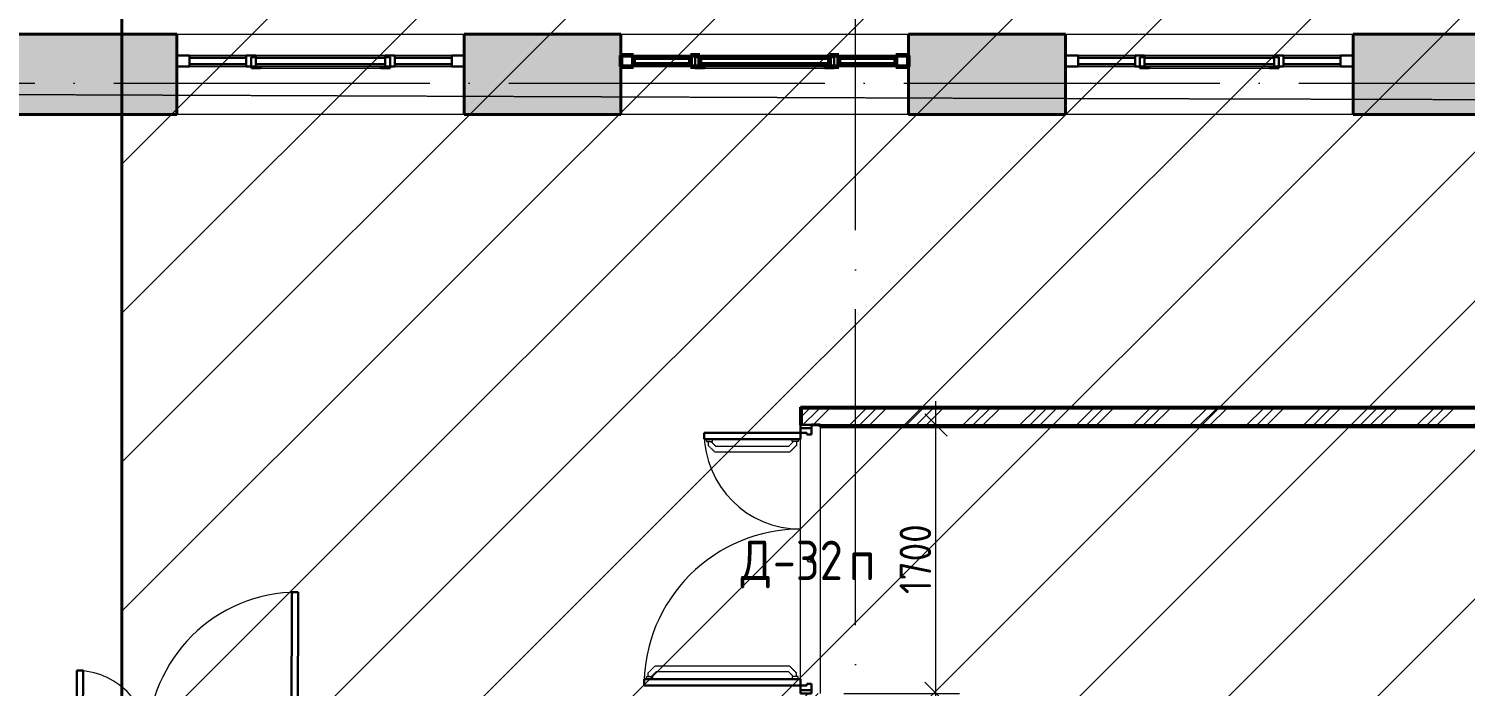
# Model space of a CAD drawing. Header units: millimetres. Extents: x 3050 to 430575, y -569542 to 36130.
# Drawn here: x 292796 to 301888, y -421184 to -417021 of the extents above; entities that cross this region are included whole.
import ezdxf

# ---------------------------------------------------------------- set-up
doc = ezdxf.new("R2010")
doc.units = ezdxf.units.MM
doc.linetypes.add('ADSK_Линия сетки', pattern=[25, 20, -2.5, 0, -2.5])
doc.linetypes.add('ADSK_Сверху', pattern=[4.5, 3, -1.5])
for name, color, linetype, lineweight in [('_ Окна', 7, 'Continuous', 30), ('Витраж', 7, 'Continuous', 18), ('Двери', 7, 'Continuous', 18), ('Марки дверей', 7, 'Continuous', 20), ('Окна', 7, 'Continuous', 18), ('Оси', 7, 'Continuous', 9), ('Панели витража', 7, 'Continuous', 18), ('Перекрытие', 7, 'Continuous', 18), ('Размеры', 7, 'Continuous', 9), ('Стены внутренние', 7, 'Continuous', 18), ('Стены наружные', 7, 'Continuous', 18), ('Стены штриховка', 7, 'Continuous', 18)]:
    doc.layers.add(name, color=color, linetype=linetype, lineweight=lineweight)
doc.styles.add('GOST Common', font='GOST_Common.ttf', dxfattribs={"width": 0.9, "height": 200})
doc.styles.add('GOST Common_2', font='GOST_Common.ttf', dxfattribs={"width": 0.9, "height": 250})
doc.dimstyles.new('ADSK_Основной_2_мм_Округление_до_1_мм', dxfattribs={"dimscale": 304.8, "dimtxt": 201.142999, "dimasz": 0.463911, "dimexe": 0.492126, "dimexo": 0.492126, "dimgap": 0.098425, "dimtad": 1, "dimdec": 0, "dimdsep": 46, "dimtxsty": 'GOST Common', "dimblk1": 'OBLIQUE', "dimblk2": 'OBLIQUE', "dimsah": 1, "dimcen": 0.09, "dimdle": 0.492126, "dimazin": 2, "dimtfac": 1, "dimtdec": 4, "dimtix": 1, "dimtmove": 0, "dimatfit": 3, "dimfxl": 1, "dimtvp": 1, "dimtolj": 1, "dimtzin": 0, "dimlwd": 20, "dimlwe": 20, "dimarcsym": 2})
pattern_1 = [(45, (279419.6, -430621.92), (-179.6051, 179.6051), []), (45, (279483.1, -430621.92), (0, 359.2102), []), (45, (279356.1, -430621.92), (0, 359.2102), [])]

# ---------------------------------------------------------------- blocks, each defined once
blk = doc.blocks.new('Прямоугольный импост - 70х20_60мм-1225109-04 План 4-го этажа маркировочный')
at = {"layer": 'Витраж', "color": 253, "linetype": 'ADSK_Сверху', "true_color": 0xaaaaaa}
for p, q in [((39704.5, 2434.5), (39704.5, 2364.5)), ((39784.5, 2434.5), (39704.5, 2434.5)), ((39784.5, 2364.5), (39704.5, 2364.5)), ((40174.5, 2434.5), (40144.5, 2434.5)), ((40174.5, 2364.5), (40144.5, 2364.5))]:
    blk.add_line(p, q, dxfattribs=at)
blk = doc.blocks.new('Прямоугольный импост - 70х20_60мм-1236811-04 План 4-го этажа маркировочный')
at = {"layer": 'Витраж', "color": 253, "linetype": 'ADSK_Сверху', "true_color": 0xaaaaaa}
for p, q in [((-80, 35), (0, 35)), ((0, 35), (0, -35)), ((0, -35), (-80, -35))]:
    blk.add_line(p, q, dxfattribs=at)
blk = doc.blocks.new('Прямоугольный импост - 70х20_60мм-1236812-04 План 4-го этажа маркировочный')
at = {"layer": 'Витраж', "color": 253, "linetype": 'ADSK_Сверху', "true_color": 0xaaaaaa}
for p, q in [((0, 35), (-80, 35)), ((0, -35), (0, 35)), ((-80, -35), (0, -35))]:
    blk.add_line(p, q, dxfattribs=at)
blk = doc.blocks.new('Прямоугольный импост - 70х20_60мм-1225111-04 План 4-го этажа маркировочный')
at = {"layer": 'Витраж', "color": 253, "linetype": 'ADSK_Сверху', "true_color": 0xaaaaaa}
for p, q in [((40204.5, 2434.5), (40174.5, 2434.5)), ((40204.5, 2364.5), (40174.5, 2364.5)), ((41054.5, 2434.5), (41024.5, 2434.5)), ((41054.5, 2364.5), (41024.5, 2364.5))]:
    blk.add_line(p, q, dxfattribs=at)
blk = doc.blocks.new('Витраж-тент со смещением вовне - 60мм 30 сдвиг-1466982-04 План 4-го этажа маркировочный')
at = {"layer": '_ Окна', "color": 253, "linetype": 'ADSK_Сверху', "true_color": 0xaaaaaa}
for p, q in [((-440, 25), (-440, -45)), ((-440, 25), (-410, 25)), ((-440, -45), (-440, 25)), ((440, 25), (410, 25)), ((440, -45), (440, 25)), ((440, -45), (440, 25)), ((-380, -45), (-440, -45)), ((-380, -35), (-380, -45)), ((380, -35), (380, -45)), ((380, -45), (440, -45))]:
    blk.add_line(p, q, dxfattribs=at)
at = {"layer": 'Окна', "color": 253, "linetype": 'ADSK_Сверху', "true_color": 0xaaaaaa}
blk.add_line((-380, -45), (380, -45), dxfattribs=at)
blk = doc.blocks.new('Прямоугольный импост - 70х20_60мм-1225113-04 План 4-го этажа маркировочный')
at = {"layer": 'Витраж', "color": 253, "linetype": 'ADSK_Сверху', "true_color": 0xaaaaaa}
for p, q in [((41084.5, 2434.5), (41054.5, 2434.5)), ((41084.5, 2364.5), (41054.5, 2364.5)), ((41524.5, 2434.5), (41444.5, 2434.5)), ((41524.5, 2364.5), (41444.5, 2364.5)), ((41524.5, 2364.5), (41524.5, 2434.5))]:
    blk.add_line(p, q, dxfattribs=at)
blk = doc.blocks.new('Прямоугольный импост - 70х60мм-1236807-04 План 4-го этажа маркировочный')
at = {"layer": 'Витраж', "color": 253, "linetype": 'ADSK_Сверху', "true_color": 0xaaaaaa}
for p, q in [((-30, 35), (30, 35)), ((30, -35), (-30, -35))]:
    blk.add_line(p, q, dxfattribs=at)
blk = doc.blocks.new('Прямоугольный импост - 70х60мм-1225009-04 План 4-го этажа маркировочный')
at = {"layer": 'Витраж', "color": 253, "linetype": 'ADSK_Сверху', "true_color": 0xaaaaaa}
for p, q in [((41084.5, 2434.5), (41084.5, 2364.5)), ((41444.5, 2434.5), (41084.5, 2434.5)), ((41444.5, 2364.5), (41084.5, 2364.5)), ((41444.5, 2364.5), (41444.5, 2434.5))]:
    blk.add_line(p, q, dxfattribs=at)
blk = doc.blocks.new('Прямоугольный импост - 70х60мм-1242018-04 План 4-го этажа маркировочный')
at = {"layer": 'Витраж', "color": 253, "linetype": 'ADSK_Сверху', "true_color": 0xaaaaaa}
for p, q in [((40204.5, 2434.5), (40204.5, 2364.5)), ((41024.5, 2434.5), (40204.5, 2434.5)), ((41024.5, 2364.5), (40204.5, 2364.5)), ((41024.5, 2364.5), (41024.5, 2434.5))]:
    blk.add_line(p, q, dxfattribs=at)
blk = doc.blocks.new('Системная панель - _AR_Стекло_40мм_привязка по центру-V104-04 План 4-го этажа маркировочный')
at = {"layer": 'Панели витража', "lineweight": 30}
for p, q in [((180, 20), (-180, 20)), ((-180, 20), (-180, -20)), ((180, -20), (180, 20)), ((-180, -20), (180, -20))]:
    blk.add_line(p, q, dxfattribs=at)
blk = doc.blocks.new('Прямоугольный импост - 70х40_60мм-V69-04 План 4-го этажа маркировочный')
at = {"layer": 'Витраж'}
for p, q in [((-6143.8, 26502.2), (-6143.8, 26142.2)), ((-6073.8, 26502.2), (-6073.8, 26142.2))]:
    blk.add_line(p, q, dxfattribs=at)
blk = doc.blocks.new('Прямоугольный импост - 70х20_60мм-V105-04 План 4-го этажа маркировочный')
at = {"layer": 'Витраж', "lineweight": 30}
for p, q in [((-80, 35), (0, 35)), ((-80, -35), (-80, 35)), ((0, 35), (0, -35)), ((0, -35), (-80, -35))]:
    blk.add_line(p, q, dxfattribs=at)
blk = doc.blocks.new('Прямоугольный импост - 70х20_60мм-V106-04 План 4-го этажа маркировочный')
at = {"layer": 'Витраж', "lineweight": 30}
for p, q in [((0, 35), (-80, 35)), ((-80, 35), (-80, -35)), ((0, -35), (0, 35)), ((-80, -35), (0, -35))]:
    blk.add_line(p, q, dxfattribs=at)
blk = doc.blocks.new('Прямоугольный импост - 70х40_60мм-V81-04 План 4-го этажа маркировочный')
at = {"layer": 'Витраж'}
for p, q in [((3738.5, 34174.3), (3738.5, 34534.3)), ((3808.5, 34174.3), (3808.5, 34534.3))]:
    blk.add_line(p, q, dxfattribs=at)
blk = doc.blocks.new('Системная панель - _AR_Стекло_40мм_привязка по центру-V109-04 План 4-го этажа маркировочный')
at = {"layer": 'Панели витража', "lineweight": 30}
for p, q in [((410, 20), (-410, 20)), ((-410, 20), (-410, -20)), ((410, -20), (410, 20)), ((-410, -20), (410, -20))]:
    blk.add_line(p, q, dxfattribs=at)
blk = doc.blocks.new('Прямоугольный импост - 70х40_60мм-V110-04 План 4-го этажа маркировочный')
at = {"layer": 'Витраж'}
for p, q in [((15633.3, 13431.6), (14813.3, 13431.6)), ((15633.3, 13361.6), (14813.3, 13361.6))]:
    blk.add_line(p, q, dxfattribs=at)
blk = doc.blocks.new('Прямоугольный импост - 70х60мм-V108-04 План 4-го этажа маркировочный')
at = {"layer": 'Витраж', "lineweight": 30}
for p, q in [((-30, 35), (30, 35)), ((-30, -35), (-30, 35)), ((30, 35), (30, -35)), ((30, -35), (-30, -35))]:
    blk.add_line(p, q, dxfattribs=at)
blk = doc.blocks.new('Системная панель - _AR_Стекло_40мм_привязка по центру-V111-04 План 4-го этажа маркировочный')
at = {"layer": 'Панели витража', "color": 1, "lineweight": 60, "true_color": 0xff0000}
for p, q in [((180, 20), (-180, 20)), ((-180, 20), (-180, -20)), ((180, -20), (180, 20)), ((-180, -20), (180, -20))]:
    blk.add_line(p, q, dxfattribs=at)
blk = doc.blocks.new('Прямоугольный импост - 70х20_60мм-V112-04 План 4-го этажа маркировочный')
at = {"layer": 'Витраж', "color": 1, "lineweight": 60, "true_color": 0xff0000}
for p, q in [((-80, 35), (0, 35)), ((-80, -35), (-80, 35)), ((0, 35), (0, -35)), ((0, -35), (-80, -35))]:
    blk.add_line(p, q, dxfattribs=at)
blk = doc.blocks.new('Прямоугольный импост - 70х20_60мм-V113-04 План 4-го этажа маркировочный')
at = {"layer": 'Витраж', "color": 1, "lineweight": 60, "true_color": 0xff0000}
for p, q in [((0, 35), (-80, 35)), ((-80, 35), (-80, -35)), ((0, -35), (0, 35)), ((-80, -35), (0, -35))]:
    blk.add_line(p, q, dxfattribs=at)
blk = doc.blocks.new('Системная панель - _AR_Стекло_40мм_привязка по центру-V114-04 План 4-го этажа маркировочный')
at = {"layer": 'Панели витража', "color": 1, "lineweight": 60, "true_color": 0xff0000}
for p, q in [((410, 20), (-410, 20)), ((-410, 20), (-410, -20)), ((410, -20), (410, 20)), ((-410, -20), (410, -20))]:
    blk.add_line(p, q, dxfattribs=at)
blk = doc.blocks.new('Прямоугольный импост - 70х60мм-V115-04 План 4-го этажа маркировочный')
at = {"layer": 'Витраж', "color": 1, "lineweight": 60, "true_color": 0xff0000}
for p, q in [((-30, 35), (30, 35)), ((-30, -35), (-30, 35)), ((30, 35), (30, -35)), ((30, -35), (-30, -35))]:
    blk.add_line(p, q, dxfattribs=at)
blk = doc.blocks.new('AC_Дверь_Двупольная - Д-28л 1500х2200h-2309813-04 План 4-го этажа маркировочный')
at = {"layer": 'Двери', "lineweight": 30}
for p, q in [((700, 1140), (660, 1140)), ((660, 1140), (660, 190)), ((700, 190), (700, 1140)), ((-700, 640), (-660, 640)), ((-700, 190), (-700, 640)), ((-660, 640), (-660, 190)), ((-750, 190), (-730, 190)), ((-750, 120), (-750, 190)), ((-730, 190), (-700, 190)), ((-730, 120), (-730, 190)), ((-730, 190), (-730, 120)), ((-660, 190), (-700, 190)), ((-700, 190), (-700, 150)), ((660, 190), (700, 190)), ((730, 190), (700, 190)), ((700, 190), (700, 150)), ((730, 120), (730, 190)), ((750, 190), (730, 190)), ((730, 190), (730, 120)), ((750, 120), (750, 190)), ((-730, 120), (-750, 120)), ((-690, 120), (-730, 120)), ((-700, 150), (-690, 150)), ((-690, 150), (-690, 120)), ((700, 150), (690, 150)), ((690, 150), (690, 120)), ((690, 120), (730, 120)), ((730, 120), (750, 120))]:
    blk.add_line(p, q, dxfattribs=at)
at = {"layer": 'Двери'}
for centre, radius, start, end in [((700, 190), 950, 90, 180), ((-700, 190), 450, 360, 90)]:
    blk.add_arc(centre, radius, start, end, dxfattribs=at)
blk = doc.blocks.new('AC_Дверь_Двупольная - Д-32п 1700х2200h-2309859-04 План 4-го этажа маркировочный')
at = {"layer": 'Двери', "lineweight": 30}
for p, q in [((-800, 1052), (-760, 1052)), ((-800, 62), (-800, 1052)), ((-760, 1052), (-760, 62)), ((800, 672), (760, 672)), ((760, 672), (760, 62)), ((800, 62), (800, 672)), ((-850, 62), (-830, 62)), ((-850, -8), (-850, 62)), ((-830, 62), (-800, 62)), ((-830, -8), (-830, 62)), ((-830, 62), (-830, -8)), ((-760, 62), (-800, 62)), ((-800, 62), (-800, 22)), ((-800, 22), (-790, 22)), ((-790, 22), (-790, -8)), ((760, 62), (800, 62)), ((800, 22), (790, 22)), ((790, 22), (790, -8)), ((830, 62), (800, 62)), ((800, 62), (800, 22)), ((830, -8), (830, 62)), ((850, 62), (830, 62)), ((830, 62), (830, -8)), ((850, -8), (850, 62)), ((-830, -8), (-850, -8)), ((-790, -8), (-830, -8)), ((790, -8), (830, -8)), ((830, -8), (850, -8))]:
    blk.add_line(p, q, dxfattribs=at)
at = {"layer": 'Двери', "linetype": 'ADSK_Сверху', "lineweight": 9}
for p, q in [((-760, 1037), (-744, 1037)), ((-744, 1037), (-744, 998.5)), ((-744, 1017.7), (-744, 1026.4)), ((-744, 1026.4), (-720.3, 1026.4)), ((-744, 1007.7), (-713.9, 977.6)), ((-720.3, 1026.4), (-677.5, 983.6)), ((-744, 998.5), (-760, 998.5)), ((-713.9, 136.4), (-713.9, 977.6)), ((-677.5, 130.3), (-677.5, 983.6)), ((720.3, 646.4), (677.5, 603.6)), ((744, 646.4), (720.3, 646.4)), ((760, 657), (744, 657)), ((744, 657), (744, 618.5)), ((744, 637.7), (744, 646.4)), ((677.5, 130.3), (677.5, 603.6)), ((744, 627.7), (713.9, 597.6)), ((713.9, 136.4), (713.9, 597.6)), ((744, 618.5), (760, 618.5)), ((-744, 115.5), (-760, 115.5)), ((-744, 106.3), (-713.9, 136.4)), ((-744, 77), (-744, 115.5)), ((-720.3, 87.5), (-677.5, 130.3)), ((720.3, 87.5), (677.5, 130.3)), ((744, 106.3), (713.9, 136.4)), ((744, 77), (744, 115.5)), ((744, 115.5), (760, 115.5)), ((-760, 77), (-744, 77)), ((-744, 87.5), (-720.3, 87.5)), ((744, 87.5), (720.3, 87.5)), ((760, 77), (744, 77))]:
    blk.add_line(p, q, dxfattribs=at)
at = {"layer": 'Двери'}
for centre, radius, start, end in [((-800, 62), 990, 360, 90), ((800, 62), 610, 90, 180)]:
    blk.add_arc(centre, radius, start, end, dxfattribs=at)
blk = doc.blocks.new('ADSK_Марка_Дверь - Типоразмер_ADSK_Марка-58376-04 План 4-го этажа маркировочный')
at = {"layer": 'Марки дверей', "lineweight": 9}
blk.add_circle((0, 0), 0.2, dxfattribs=at)
blk = doc.blocks.new('_Oblique')
at = {"color": 0, "linetype": 'ByBlock', "lineweight": -2}
blk.add_line((-0.5, -0.5), (0.5, 0.5), dxfattribs=at)
blk = doc.blocks.new('*D9943')
at = {"layer": 'Defpoints', "color": 0, "lineweight": 40, "transparency": 16777216}
for p in [(297804.5, -419529.4), (298537.7, -419529.4), (297804.5, -421229.4)]:
    blk.add_point(p, dxfattribs=at)
at = {"layer": 'Размеры', "color": 0, "lineweight": 20, "transparency": 16777216}
for p, q in [((298537.7, -421379.4), (298537.7, -419379.4)), ((297954.5, -419529.4), (298687.7, -419529.4)), ((297954.5, -421229.4), (298687.7, -421229.4))]:
    blk.add_line(p, q, dxfattribs=at)
at = {"layer": 'Размеры', "color": 0, "lineweight": 20, "transparency": 16777216, "xscale": 141.4, "yscale": 141.4, "zscale": 141.4}
for p, rotation in [((298537.7, -419529.4), 90), ((298537.7, -421229.4), 270)]:
    blk.add_blockref('_Oblique', p, dxfattribs=dict(at, rotation=rotation))
at = {"layer": 'Размеры', "color": 0, "lineweight": 20, "transparency": 16777216, "insert": (298407.7, -420379.4), "char_height": 200, "width": 560.473, "attachment_point": 5, "rotation": 90, "style": 'GOST Common'}
blk.add_mtext('\\A1;1700', dxfattribs=at)

msp = doc.modelspace()

# ---------------------------------------------------------------- hatches: boundary and pattern name
at = {"lineweight": 13, "true_color": 0x636466}
h = msp.add_hatch(dxfattribs=at)
h.set_pattern_fill('ANSI31', color=251, scale=210)
h.set_pattern_definition([(45, (-1812091.45, -109463.3), (-471.46345, 471.46345), [])])
h.paths.add_polyline_path([(336184.02, -379783.78), (293385.25, -379662.32), (293385.25, -437206.01), (336184.02, -437327.46)])
at = {"layer": 'Стены внутренние', "lineweight": 9}
h = msp.add_hatch(dxfattribs=at)
h.set_pattern_fill('FP_1', color=256, style=0, pattern_type=2)
h.set_pattern_definition(pattern_1)
h.paths.add_polyline_path([(297692.52, -421656.89), (297792.52, -421656.89), (297792.52, -421229.38), (297692.52, -421229.38), (297692.52, -421556.89)])
h.paths.add_polyline_path([(297692.52, -419529.38), (297792.52, -419529.38), (297792.52, -419429.38), (297692.52, -419429.38)])
h = msp.add_hatch(dxfattribs=at)
h.set_pattern_fill('FP_1', color=256, style=0, pattern_type=2)
h.set_pattern_definition(pattern_1)
h.paths.add_polyline_path([(311621.14, -419529.38), (311621.14, -419429.38), (297792.52, -419429.38), (297792.52, -419529.38), (311609.14, -419529.38)])
at = {"layer": 'Стены наружные', "true_color": 0xc0c0c0}
h = msp.add_hatch(color=9, dxfattribs=at)
h.paths.add_polyline_path([(304977.47, -417565.29), (304977.47, -417055.29), (303971.97, -417055.29), (303971.97, -417565.29), (304710.13, -417565.29)])
h.paths.add_polyline_path([(290276.92, -417565.29), (293732.93, -417565.29), (293732.93, -417055.29), (290276.92, -417055.29), (290276.92, -417564.81)])
h.paths.add_polyline_path([(299358.27, -417565.29), (299358.27, -417055.29), (298363.98, -417055.29), (298363.98, -417565.29), (299078.43, -417565.29)])
h.paths.add_polyline_path([(318671.51, -417565.29), (318671.51, -417055.29), (315211.35, -417055.29), (315211.35, -417565.29), (318524.51, -417565.29)])
h.paths.add_polyline_path([(306797.47, -417565.29), (307779.41, -417565.29), (307779.41, -417055.29), (306797.47, -417055.29), (306797.47, -417522.62)])
h.paths.add_polyline_path([(295552.93, -417565.29), (296543.98, -417565.29), (296543.98, -417055.29), (295552.93, -417055.29), (295552.93, -417468.41)])
h.paths.add_polyline_path([(313391.35, -417565.29), (313391.35, -417055.29), (312386.4, -417055.29), (312386.4, -417565.29), (313157.67, -417565.29)])
h.paths.add_polyline_path([(302151.97, -417565.29), (302151.97, -417055.29), (301178.27, -417055.29), (301178.27, -417565.29), (301894.28, -417565.29)])
h.paths.add_polyline_path([(309599.41, -417565.29), (310566.4, -417565.29), (310566.4, -417055.29), (309599.41, -417055.29), (309599.41, -417537.8)])

# ---------------------------------------------------------------- linework, layer by layer
at = {"color": 3, "lineweight": 40}
msp.add_lwpolyline([(266961.99, -379662.32), (293385.25, -379662.32), (293385.25, -437206.01), (266961.99, -437206.01)], close=True, dxfattribs=at)
at = {"color": 251, "lineweight": 30, "true_color": 0x636466}
msp.add_lwpolyline([(293385.25, -379662.32), (336184.02, -379783.78), (336184.02, -437327.46), (293385.25, -437206.01)], close=True, dxfattribs=at)
at = {"layer": 'Оси', "linetype": 'ADSK_Линия сетки', "ltscale": 100}
for p, q in [((298029.52, -435797.51), (298029.52, -386087.13)), ((268333.38, -417365.13), (336561.32, -417365.13))]:
    msp.add_line(p, q, dxfattribs=at)
at = {"layer": 'Перекрытие', "color": 9, "linetype": 'ADSK_Сверху', "true_color": 0xaad4d4}
for p, q in [((290536.18, -417429.03), (298762.75, -417460.29)), ((298762.59, -417460.29), (318134.89, -417513.31))]:
    msp.add_line(p, q, dxfattribs=at)
at = {"layer": 'Стены внутренние', "lineweight": 40}
for p, q in [((297680.52, -419417.38), (297680.52, -419529.38)), ((311733.14, -419417.38), (297680.52, -419417.38)), ((297750.52, -419529.38), (297804.52, -419529.38)), ((297804.52, -419529.38), (297804.52, -419541.38)), ((297804.52, -419541.38), (311609.14, -419541.38))]:
    msp.add_line(p, q, dxfattribs=at)
at = {"layer": 'Стены внутренние'}
for p, q in [((297804.52, -419541.38), (297804.52, -421229.38)), ((297680.52, -421139.38), (297680.52, -419619.38))]:
    msp.add_line(p, q, dxfattribs=at)
at = {"layer": 'Стены наружные', "lineweight": 40}
for p, q in [((293732.93, -417055.29), (290786.92, -417055.29)), ((293732.93, -417565.29), (293732.93, -417055.29)), ((296543.98, -417055.29), (295552.93, -417055.29)), ((295552.93, -417055.29), (295552.93, -417565.29)), ((296543.98, -417565.29), (296543.98, -417055.29)), ((299358.27, -417055.29), (298363.98, -417055.29)), ((298363.98, -417055.29), (298363.98, -417565.29)), ((299358.27, -417565.29), (299358.27, -417055.29)), ((302151.97, -417055.29), (301178.27, -417055.29)), ((301178.27, -417055.29), (301178.27, -417565.29)), ((290656.92, -417565.29), (293732.93, -417565.29)), ((295552.93, -417565.29), (296543.98, -417565.29)), ((298363.98, -417565.29), (299358.27, -417565.29)), ((301178.27, -417565.29), (302151.97, -417565.29))]:
    msp.add_line(p, q, dxfattribs=at)
at = {"layer": 'Стены наружные'}
for p, q in [((293732.93, -417055.29), (295552.93, -417055.29)), ((296543.98, -417055.29), (298363.98, -417055.29)), ((299358.27, -417055.29), (301178.27, -417055.29)), ((295552.93, -417565.29), (293732.93, -417565.29)), ((298363.98, -417565.29), (296543.98, -417565.29)), ((301178.27, -417565.29), (299358.27, -417565.29))]:
    msp.add_line(p, q, dxfattribs=at)
at = {"layer": 'Стены штриховка'}
for p, q in [((297682.52, -419529.38), (297682.52, -419417.38)), ((311721.14, -419419.38), (297692.52, -419419.38)), ((297692.52, -419529.38), (297692.52, -419429.38)), ((311721.14, -419429.38), (297692.52, -419429.38)), ((311609.14, -419529.38), (297804.52, -419529.38)), ((311609.14, -419539.38), (297804.52, -419539.38))]:
    msp.add_line(p, q, dxfattribs=at)

# ---------------------------------------------------------------- block references
at = {"layer": '_ Окна', "color": 253, "linetype": 'ADSK_Сверху', "true_color": 0xaaaaaa}
for p in [(294642.93, -417225.29), (297453.98, -417225.29), (300268.27, -417225.29)]:
    msp.add_blockref('Витраж-тент со смещением вовне - 60мм 30 сдвиг-1466982-04 План 4-го этажа маркировочный', p, dxfattribs=at)
at = {"layer": 'Витраж', "color": 253, "linetype": 'ADSK_Сверху', "true_color": 0xaaaaaa, "rotation": 180}
for name, p in [('Прямоугольный импост - 70х20_60мм-1236812-04 План 4-го этажа маркировочный', (293732.93, -417225.29)), ('Прямоугольный импост - 70х20_60мм-1225113-04 План 4-го этажа маркировочный', (335257.38, -414825.78)), ('Прямоугольный импост - 70х60мм-1225009-04 План 4-го этажа маркировочный', (335257.38, -414825.78)), ('Прямоугольный импост - 70х20_60мм-1225111-04 План 4-го этажа маркировочный', (335257.38, -414825.78)), ('Прямоугольный импост - 70х60мм-1242018-04 План 4-го этажа маркировочный', (335257.38, -414825.78)), ('Прямоугольный импост - 70х20_60мм-1225109-04 План 4-го этажа маркировочный', (335257.38, -414825.78)), ('Прямоугольный импост - 70х60мм-1225009-04 План 4-го этажа маркировочный', (336557.38, -414825.78)), ('Прямоугольный импост - 70х20_60мм-1236812-04 План 4-го этажа маркировочный', (296543.98, -417225.29)), ('Прямоугольный импост - 70х20_60мм-1225113-04 План 4-го этажа маркировочный', (338068.44, -414825.78)), ('Прямоугольный импост - 70х60мм-1225009-04 План 4-го этажа маркировочный', (338068.44, -414825.78)), ('Прямоугольный импост - 70х20_60мм-1225111-04 План 4-го этажа маркировочный', (338068.44, -414825.78)), ('Прямоугольный импост - 70х60мм-1242018-04 План 4-го этажа маркировочный', (338068.44, -414825.78)), ('Прямоугольный импост - 70х20_60мм-1225109-04 План 4-го этажа маркировочный', (338068.44, -414825.78)), ('Прямоугольный импост - 70х60мм-1225009-04 План 4-го этажа маркировочный', (339368.44, -414825.78)), ('Прямоугольный импост - 70х20_60мм-1236812-04 План 4-го этажа маркировочный', (299358.27, -417225.29)), ('Прямоугольный импост - 70х20_60мм-1225113-04 План 4-го этажа маркировочный', (340882.73, -414825.78)), ('Прямоугольный импост - 70х60мм-1225009-04 План 4-го этажа маркировочный', (340882.73, -414825.78)), ('Прямоугольный импост - 70х20_60мм-1225111-04 План 4-го этажа маркировочный', (340882.73, -414825.78)), ('Прямоугольный импост - 70х60мм-1242018-04 План 4-го этажа маркировочный', (340882.73, -414825.78)), ('Прямоугольный импост - 70х20_60мм-1225109-04 План 4-го этажа маркировочный', (340882.73, -414825.78)), ('Прямоугольный импост - 70х60мм-1225009-04 План 4-го этажа маркировочный', (342182.73, -414825.78))]:
    msp.add_blockref(name, p, dxfattribs=at)
at = {"layer": 'Витраж'}
for name, p, rotation in [('Прямоугольный импост - 70х20_60мм-V106-04 План 4-го этажа маркировочный', (293732.93, -417225.29), 180), ('Прямоугольный импост - 70х40_60мм-V69-04 План 4-го этажа маркировочный', (267670.69, -423334.04), 270.0000000000002), ('Прямоугольный импост - 70х40_60мм-V81-04 План 4-го этажа маркировочный', (329647.25, -420998.79), 90.00000000000065), ('Прямоугольный импост - 70х20_60мм-V113-04 План 4-го этажа маркировочный', (296543.98, -417225.29), 180), ('Прямоугольный импост - 70х40_60мм-V69-04 План 4-го этажа маркировочный', (270481.74, -423334.04), 270.0000000000002), ('Прямоугольный импост - 70х40_60мм-V81-04 План 4-го этажа маркировочный', (332458.3, -420998.79), 90.00000000000065), ('Прямоугольный импост - 70х20_60мм-V106-04 План 4-го этажа маркировочный', (299358.27, -417225.29), 180), ('Прямоугольный импост - 70х40_60мм-V69-04 План 4-го этажа маркировочный', (273296.03, -423334.04), 270.0000000000002), ('Прямоугольный импост - 70х40_60мм-V81-04 План 4-го этажа маркировочный', (335272.59, -420998.79), 90.00000000000065)]:
    msp.add_blockref(name, p, dxfattribs=dict(at, rotation=rotation))
at = {"layer": 'Витраж', "color": 253, "linetype": 'ADSK_Сверху', "true_color": 0xaaaaaa, "extrusion": (0, 0, -1), "rotation": 180}
for name, p in [('Прямоугольный импост - 70х60мм-1236807-04 План 4-го этажа маркировочный', (-294202.93, -417225.29)), ('Прямоугольный импост - 70х60мм-1236807-04 План 4-го этажа маркировочный', (-295082.93, -417225.29)), ('Прямоугольный импост - 70х20_60мм-1236811-04 План 4-го этажа маркировочный', (-295552.93, -417225.29)), ('Прямоугольный импост - 70х60мм-1236807-04 План 4-го этажа маркировочный', (-297013.98, -417225.29)), ('Прямоугольный импост - 70х60мм-1236807-04 План 4-го этажа маркировочный', (-297893.98, -417225.29)), ('Прямоугольный импост - 70х20_60мм-1236811-04 План 4-го этажа маркировочный', (-298363.98, -417225.29)), ('Прямоугольный импост - 70х60мм-1236807-04 План 4-го этажа маркировочный', (-299828.27, -417225.29)), ('Прямоугольный импост - 70х60мм-1236807-04 План 4-го этажа маркировочный', (-300708.27, -417225.29)), ('Прямоугольный импост - 70х20_60мм-1236811-04 План 4-го этажа маркировочный', (-301178.27, -417225.29))]:
    msp.add_blockref(name, p, dxfattribs=at)
at = {"layer": 'Витраж', "extrusion": (0, 0, -1), "rotation": 180}
for name, p in [('Прямоугольный импост - 70х60мм-V108-04 План 4-го этажа маркировочный', (-294202.93, -417225.29)), ('Прямоугольный импост - 70х60мм-V108-04 План 4-го этажа маркировочный', (-295082.93, -417225.29)), ('Прямоугольный импост - 70х20_60мм-V105-04 План 4-го этажа маркировочный', (-295552.93, -417225.29)), ('Прямоугольный импост - 70х60мм-V115-04 План 4-го этажа маркировочный', (-297013.98, -417225.29)), ('Прямоугольный импост - 70х60мм-V115-04 План 4-го этажа маркировочный', (-297893.98, -417225.29)), ('Прямоугольный импост - 70х20_60мм-V112-04 План 4-го этажа маркировочный', (-298363.98, -417225.29)), ('Прямоугольный импост - 70х60мм-V108-04 План 4-го этажа маркировочный', (-299828.27, -417225.29)), ('Прямоугольный импост - 70х60мм-V108-04 План 4-го этажа маркировочный', (-300708.27, -417225.29)), ('Прямоугольный импост - 70х20_60мм-V105-04 План 4-го этажа маркировочный', (-301178.27, -417225.29))]:
    msp.add_blockref(name, p, dxfattribs=at)
at = {"layer": 'Витраж'}
for p in [(279419.61, -430621.92), (282230.66, -430621.92), (285044.95, -430621.92)]:
    msp.add_blockref('Прямоугольный импост - 70х40_60мм-V110-04 План 4-го этажа маркировочный', p, dxfattribs=at)
at = {"layer": 'Двери', "linetype": 'ADSK_Сверху', "lineweight": 9, "rotation": 90}
msp.add_blockref('AC_Дверь_Двупольная - Д-32п 1700х2200h-2309859-04 План 4-го этажа маркировочный', (297742.52, -420379.38), dxfattribs=at)
at = {"layer": 'Двери', "rotation": 359.8485505277052}
msp.add_blockref('AC_Дверь_Двупольная - Д-28л 1500х2200h-2309813-04 План 4-го этажа маркировочный', (293798.57, -421727.16), dxfattribs=at)
at = {"layer": 'Марки дверей', "xscale": 99.99999999999993, "yscale": 99.99999999999993, "zscale": 99.99999999999993}
msp.add_blockref('ADSK_Марка_Дверь - Типоразмер_ADSK_Марка-58376-04 План 4-го этажа маркировочный', (297742.52, -420379.38), dxfattribs=at)
at = {"layer": 'Панели витража'}
for name, p in [('Системная панель - _AR_Стекло_40мм_привязка по центру-V104-04 План 4-го этажа маркировочный', (293992.93, -417225.29)), ('Системная панель - _AR_Стекло_40мм_привязка по центру-V109-04 План 4-го этажа маркировочный', (294642.93, -417225.29)), ('Системная панель - _AR_Стекло_40мм_привязка по центру-V104-04 План 4-го этажа маркировочный', (295292.93, -417225.29)), ('Системная панель - _AR_Стекло_40мм_привязка по центру-V111-04 План 4-го этажа маркировочный', (296803.98, -417225.29)), ('Системная панель - _AR_Стекло_40мм_привязка по центру-V114-04 План 4-го этажа маркировочный', (297453.98, -417225.29)), ('Системная панель - _AR_Стекло_40мм_привязка по центру-V111-04 План 4-го этажа маркировочный', (298103.98, -417225.29)), ('Системная панель - _AR_Стекло_40мм_привязка по центру-V104-04 План 4-го этажа маркировочный', (299618.27, -417225.29)), ('Системная панель - _AR_Стекло_40мм_привязка по центру-V109-04 План 4-го этажа маркировочный', (300268.27, -417225.29)), ('Системная панель - _AR_Стекло_40мм_привязка по центру-V104-04 План 4-го этажа маркировочный', (300918.27, -417225.29))]:
    msp.add_blockref(name, p, dxfattribs=at)

# ---------------------------------------------------------------- texts
at = {"layer": 'Марки дверей', "lineweight": 9, "char_height": 250, "attachment_point": 1, "style": 'GOST Common_2'}
for s, insert, width in [('\\fGOST Common|b0|i0|c204|p34|;\\W.9;Д', (297302.69, -420262.37), 245.3164), ('-32', (297505.09, -420262.37), 584.4302), ('\\fGOST Common|b0|i0|c204|p34|;\\W.9;п', (297987.3, -420262.37), 194.8101)]:
    msp.add_mtext(s, dxfattribs=dict(at, insert=insert, width=width))

# ---------------------------------------------------------------- dimensions: what is measured, and where the dimension line sits
at = {"layer": 'Размеры', "lineweight": 20}
dim = msp.add_linear_dim(base=(298537.66, -419529.38), p1=(297804.52, -421229.38), p2=(297804.52, -419529.38), angle=90, dimstyle='ADSK_Основной_2_мм_Округление_до_1_мм', override={"dimpost": '<>', "dimfxl": 1700}, dxfattribs=at)
dim.commit()
dim.dimension.update_dxf_attribs({"geometry": '*D9943', "text_midpoint": (298407.66, -420379.38)})

doc.saveas('drawing.dxf')
